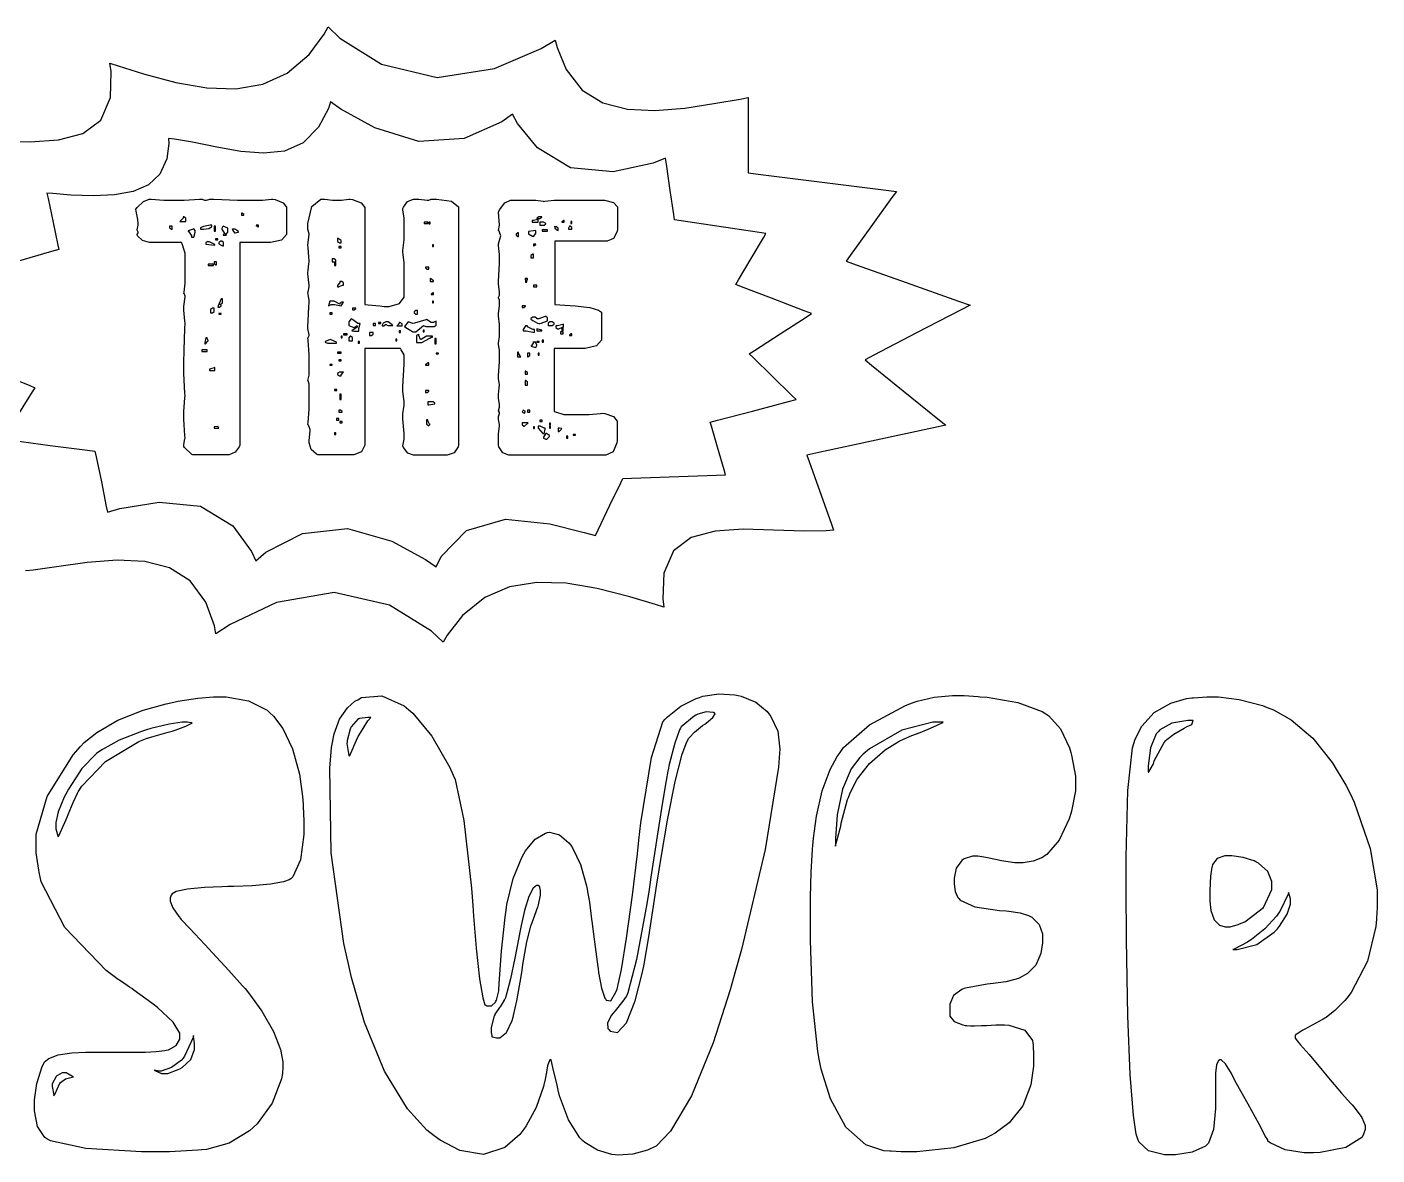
# Model space of a CAD drawing. Extents: x 85 to 270, y 27 to 328.
# Drawn here: x 157.3 to 237.6, y 261.2 to 328.3 of the extents above; entities that cross this region are included whole.
import ezdxf

# ---------------------------------------------------------------- set-up
doc = ezdxf.new("R2010")
doc.units = 0
doc.header["$MEASUREMENT"] = 0

msp = doc.modelspace()

# ---------------------------------------------------------------- linework, layer by layer
at = {"color": 32}
for points in [[(155.654, 321.495), (157.478, 321.472), (159.169, 321.579), (160.606, 321.961), (161.671, 322.756), (162.245, 324.104), (162.286, 325.644), (162.208, 326.143), (162.705, 325.979), (164.211, 325.509), (166.14, 325.002), (167.976, 324.685), (169.703, 324.627), (171.304, 324.893), (172.763, 325.549), (174.064, 326.661), (174.956, 327.861), (175.19, 328.296), (175.884, 327.635), (178.376, 326.077), (181.667, 325.301), (185.095, 325.83), (187.851, 327.01), (188.7, 327.518), (188.805, 327.068), (189.346, 325.764), (190.307, 324.548), (191.536, 323.792), (192.99, 323.415), (194.624, 323.336), (196.394, 323.476), (198.255, 323.758), (199.687, 324.011), (200.165, 324.097), (200.165, 323.528), (200.165, 321.817), (200.165, 320.168), (200.165, 319.617), (200.915, 319.52), (208.218, 318.62), (208.985, 318.522), (208.72, 318.153), (207.472, 316.403), (206.241, 314.705), (205.986, 314.361), (206.594, 314.15), (209.568, 313.095), (212.681, 311.988), (213.36, 311.749), (212.795, 311.459), (210.184, 310.101), (207.646, 308.778), (207.117, 308.504), (207.495, 308.195), (209.394, 306.658), (211.454, 304.994), (211.913, 304.624), (211.198, 304.465), (204.373, 302.984), (203.659, 302.824), (203.791, 302.463), (204.439, 300.669), (205.104, 298.786), (205.246, 298.38), (204.814, 298.339), (203.509, 298.323), (201.68, 298.383), (199.873, 298.427), (198.203, 298.323), (196.783, 297.94), (195.726, 297.145), (195.145, 295.807), (195.085, 294.287), (195.156, 293.794), (194.653, 293.956), (193.138, 294.414), (191.196, 294.907), (189.345, 295.213), (187.602, 295.267), (185.983, 295.006), (184.504, 294.37), (183.183, 293.292), (182.273, 292.133), (182.033, 291.711), (181.333, 292.365), (178.845, 293.908), (175.555, 294.671), (172.125, 294.079), (169.358, 292.769), (168.522, 292.206), (168.435, 292.687), (167.93, 294.083), (166.989, 295.36), (165.756, 296.138), (164.288, 296.511), (162.64, 296.58), (160.871, 296.444), (159.038, 296.198), (157.659, 296.003), (157.198, 295.945)], [(156.359, 303.734), (158.67, 303.403), (160.875, 303.126), (161.326, 303.072), (161.326, 303.072), (161.396, 302.737), (161.709, 301.256), (162.004, 299.774), (162.065, 299.438), (162.811, 299.665), (165.14, 300.048), (167.612, 299.791), (169.517, 298.635), (170.64, 297.111), (170.885, 296.546), (171.494, 297.06), (173.671, 298.183), (176.353, 298.472), (178.981, 297.711), (180.983, 296.619), (181.61, 296.193), (181.905, 296.806), (183.42, 298.345), (185.746, 299.019), (188.376, 298.748), (190.42, 298.242), (191.099, 298.061), (191.258, 298.398), (191.95, 299.861), (192.591, 301.184), (192.723, 301.449), (193.234, 301.467), (198.287, 301.643), (198.826, 301.661), (198.738, 301.961), (198.34, 303.31), (197.979, 304.553), (197.908, 304.8), (198.34, 304.916), (200.426, 305.457), (202.565, 306.018), (203.024, 306.141), (202.767, 306.389), (201.591, 307.54), (200.466, 308.636), (200.237, 308.857), (200.546, 309.061), (202.062, 310.043), (203.615, 311.045), (203.942, 311.256), (203.501, 311.424), (201.55, 312.174), (199.778, 312.852), (199.426, 312.984), (199.584, 313.259), (200.338, 314.529), (201.074, 315.764), (201.224, 316.019), (200.695, 316.098), (198.309, 316.451), (196.189, 316.768), (195.792, 316.83), (195.748, 317.139), (195.539, 318.572), (195.315, 320.129), (195.263, 320.499), (194.518, 320.202), (192.139, 319.687), (189.612, 319.925), (187.637, 321.104), (186.444, 322.564), (186.16, 323.108), (185.516, 322.647), (183.287, 321.673), (180.586, 321.483), (177.965, 322.291), (175.957, 323.416), (175.331, 323.85), (175.205, 323.457), (174.625, 322.343), (173.702, 321.4), (172.597, 320.916), (171.348, 320.785), (169.996, 320.901), (168.578, 321.157), (167.133, 321.447), (166.059, 321.627), (165.699, 321.663), (165.713, 321.361), (165.596, 320.446), (165.184, 319.545), (164.502, 318.917), (163.591, 318.52), (162.491, 318.313), (161.244, 318.255), (159.889, 318.305), (158.822, 318.386), (158.467, 318.418), (158.538, 318.101), (158.846, 316.664), (159.119, 315.331), (159.173, 315.067), (158.749, 314.944), (156.65, 314.339)], [(155.636, 307.692), (157.409, 306.988), (157.762, 306.846), (157.602, 306.591), (156.024, 304.076)]]:
    msp.add_lwpolyline(points, dxfattribs=at)
at = {"color": 7}
for points in [[(164.677, 318.065), (165.417, 317.993), (166.299, 317.993), (166.642, 317.993), (167.543, 318.057), (167.676, 318.065), (167.702, 318.057), (167.84, 317.993), (167.886, 317.993), (167.957, 317.993), (168.151, 318.057), (168.169, 318.065), (168.389, 318.057), (169.811, 317.993), (170.285, 317.993), (171.097, 317.993), (171.3, 317.993), (171.821, 318.057), (171.909, 318.065), (172.041, 318.039), (172.513, 317.849), (172.721, 317.588), (172.721, 317.5), (172.721, 316.053), (172.721, 315.947), (172.428, 315.627), (171.774, 315.49), (171.556, 315.49), (169.933, 315.49), (169.933, 303.425), (169.905, 303.337), (169.668, 303.01), (169.311, 302.86), (169.193, 302.86), (167.146, 302.86), (167.092, 302.878), (166.652, 303.293), (166.617, 303.353), (166.617, 303.477), (166.678, 303.804), (166.688, 303.848), (166.678, 304.008), (166.638, 304.637), (166.617, 304.972), (166.617, 305.083), (166.617, 305.401), (166.678, 306.255), (166.688, 306.352), (166.678, 306.52), (166.617, 307.691), (166.617, 308.081), (166.617, 308.332), (166.638, 309.083), (166.678, 310.374), (166.688, 310.691), (166.678, 310.807), (166.617, 311.462), (166.617, 311.679), (166.688, 312.244), (166.688, 312.298), (166.625, 312.438), (166.617, 312.455), (166.625, 312.535), (166.688, 313.057), (166.688, 313.231), (166.688, 314.784), (166.688, 314.843), (166.634, 315.018), (166.51, 315.393), (166.475, 315.49), (164.711, 315.49), (164.571, 315.49), (164.152, 315.6), (163.864, 315.87), (163.829, 315.948), (163.901, 316.053), (163.901, 316.097), (163.838, 316.213), (163.829, 316.229), (163.901, 316.512), (163.901, 316.599), (163.87, 316.857), (163.785, 317.342), (163.759, 317.464), (163.838, 317.562), (164.218, 317.911), (164.561, 318.065), (164.677, 318.065)], [(174.942, 318.065), (175.004, 318.057), (175.46, 317.993), (175.613, 317.993), (175.824, 317.993), (175.991, 317.993), (176.423, 318.057), (176.495, 318.065), (176.644, 318.039), (177.161, 317.831), (177.377, 317.556), (177.377, 317.464), (177.377, 311.785), (177.57, 311.769), (178.271, 311.707), (178.526, 311.679), (178.612, 311.679), (178.817, 311.679), (179.434, 311.843), (179.704, 312.224), (179.704, 312.349), (179.704, 314.078), (179.704, 314.299), (179.643, 314.908), (179.634, 314.96), (179.643, 315.014), (179.704, 315.636), (179.704, 315.842), (179.704, 316.724), (179.704, 316.919), (179.643, 317.421), (179.634, 317.5), (179.669, 317.588), (179.911, 317.915), (180.259, 318.065), (180.376, 318.065), (180.578, 318.065), (181.081, 318.003), (181.187, 317.993), (181.328, 318.065), (181.629, 318.065), (182.536, 317.929), (182.951, 317.608), (182.951, 317.5), (182.951, 303.425), (182.933, 303.319), (182.689, 302.966), (182.276, 302.824), (182.14, 302.824), (180.376, 302.824), (180.262, 302.824), (179.925, 302.962), (179.669, 303.293), (179.634, 303.389), (179.704, 303.778), (179.704, 304.112), (179.643, 304.985), (179.634, 305.117), (179.634, 305.285), (179.695, 305.691), (179.704, 305.788), (179.704, 306.027), (179.643, 306.618), (179.634, 306.74), (179.643, 306.926), (179.704, 308.242), (179.704, 308.681), (179.704, 308.805), (179.528, 309.104), (179.494, 309.174), (177.377, 309.174), (177.377, 303.565), (177.377, 303.432), (177.169, 303.028), (176.716, 302.86), (176.565, 302.86), (174.589, 302.86), (174.501, 302.896), (174.192, 303.178), (174.06, 303.575), (174.06, 303.706), (174.132, 304.271), (174.132, 304.369), (174.016, 304.615), (173.99, 304.66), (173.998, 304.783), (174.06, 305.563), (174.06, 305.822), (174.06, 306.987), (174.06, 307.058), (173.998, 307.253), (173.99, 307.269), (174.06, 307.586), (174.06, 308.468), (174.06, 308.805), (173.998, 309.677), (173.99, 309.809), (173.998, 309.827), (174.06, 309.947), (174.06, 309.985), (173.99, 310.374), (173.99, 310.489), (174.012, 310.829), (174.05, 311.663), (174.06, 311.892), (174.06, 312.041), (173.998, 312.412), (173.99, 312.491), (173.998, 312.545), (174.06, 312.849), (174.06, 312.95), (173.99, 313.619), (173.99, 313.672), (174.012, 313.828), (174.05, 314.22), (174.06, 314.325), (174.06, 314.399), (174.038, 314.621), (173.998, 315.164), (173.99, 315.313), (174.06, 315.983), (173.99, 316.265), (173.99, 316.603), (174.228, 317.616), (174.763, 318.065), (174.942, 318.065)], [(186.16, 317.993), (187.395, 317.993), (187.544, 317.993), (187.977, 317.933), (187.995, 317.923), (188.083, 317.933), (188.625, 317.993), (188.806, 317.993), (191.452, 317.993), (191.63, 317.993), (192.166, 317.867), (192.404, 317.592), (192.404, 317.5), (192.404, 316.265), (192.387, 316.143), (192.166, 315.728), (191.79, 315.56), (191.665, 315.56), (188.666, 315.56), (188.666, 311.785), (188.972, 311.774), (189.89, 311.714), (190.759, 311.605), (191.279, 311.463), (191.452, 311.335), (191.452, 311.29), (191.452, 309.775), (191.452, 309.664), (191.156, 309.33), (190.478, 309.174), (190.253, 309.174), (188.63, 309.174), (188.63, 305.435), (188.709, 305.409), (189.205, 305.259), (189.371, 305.259), (190.464, 305.259), (190.719, 305.259), (191.382, 305.321), (191.488, 305.329), (191.637, 305.313), (192.154, 305.14), (192.37, 304.859), (192.37, 304.764), (192.37, 303.706), (192.36, 303.557), (192.136, 303.04), (191.702, 302.824), (191.558, 302.824), (186.054, 302.824), (185.935, 302.824), (185.579, 302.98), (185.341, 303.328), (185.315, 303.425), (185.315, 303.918), (185.315, 304.094), (185.375, 304.563), (185.385, 304.624), (185.375, 304.66), (185.315, 304.95), (185.315, 305.047), (185.315, 305.127), (185.375, 305.321), (185.385, 305.365), (185.315, 305.47), (185.385, 305.682), (185.385, 305.842), (185.323, 306.229), (185.315, 306.317), (185.323, 306.433), (185.361, 306.842), (185.385, 307.023), (185.385, 307.023), (185.385, 307.023), (185.323, 307.402), (185.315, 307.446), (185.323, 307.552), (185.385, 308.399), (185.385, 308.681), (185.385, 308.963), (185.385, 309.087), (185.323, 309.422), (185.315, 309.456), (185.323, 309.5), (185.385, 309.892), (185.385, 310.021), (185.385, 310.408), (185.385, 310.603), (185.323, 311.124), (185.315, 311.186), (185.323, 311.23), (185.385, 311.726), (185.385, 311.892), (185.385, 311.996), (185.385, 312.05), (185.323, 312.192), (185.315, 312.208), (185.323, 312.226), (185.385, 312.346), (185.385, 312.385), (185.385, 312.553), (185.323, 313.002), (185.315, 313.054), (185.323, 313.187), (185.385, 314.226), (185.385, 314.572), (185.385, 314.775), (185.323, 315.295), (185.315, 315.383), (185.323, 315.401), (185.445, 315.816), (185.455, 315.877), (185.445, 315.931), (185.346, 316.195), (185.315, 316.195), (185.385, 316.512), (185.315, 317.288), (185.375, 317.42), (185.698, 317.839), (186.045, 317.993), (186.16, 317.993)], [(170.039, 317.217), (170.039, 317.111), (170.179, 317.111), (170.179, 317.139), (170.073, 317.217), (170.039, 317.217)], [(165.77, 316.406), (165.77, 316.371), (165.77, 316.345), (165.876, 316.265), (165.912, 316.265), (165.912, 316.442), (165.77, 316.442), (165.77, 316.406)], [(166.581, 317.007), (166.581, 316.936), (166.405, 316.76), (166.371, 316.724), (166.723, 316.724), (166.723, 316.901), (166.723, 316.928), (166.616, 317.007), (166.581, 317.007)], [(166.864, 316.125), (166.916, 316.125), (167.076, 315.886), (167.076, 315.806), (167.217, 315.806), (167.287, 316.089), (167.287, 316.195), (167.217, 316.301), (167.163, 316.283), (166.864, 316.165), (166.864, 316.125)], [(167.605, 316.335), (167.605, 316.265), (167.676, 316.265), (167.779, 316.265), (168.093, 316.315), (168.265, 316.416), (168.275, 316.442), (168.275, 316.512), (168.169, 316.504), (167.78, 316.437), (167.605, 316.362), (167.605, 316.335)], [(168.415, 316.159), (168.487, 316.159), (168.487, 316.442), (168.415, 316.442), (168.415, 316.159)], [(168.945, 316.442), (168.935, 316.425), (168.874, 316.305), (168.874, 316.265), (168.9, 316.239), (169.017, 316.048), (169.017, 315.983), (168.999, 315.983), (168.945, 315.931), (168.945, 315.913), (169.157, 315.913), (169.087, 316.019), (169.121, 316.019), (169.227, 316.098), (169.227, 316.125), (169.227, 316.335), (168.945, 316.442)], [(169.51, 316.301), (169.51, 316.229), (169.518, 316.203), (169.617, 316.053), (169.65, 316.053), (169.677, 316.063), (169.816, 316.089), (169.863, 316.089), (169.863, 316.133), (169.685, 316.249), (169.65, 316.265), (169.51, 316.265), (169.51, 316.301)], [(170.921, 316.512), (170.921, 316.486), (171.026, 316.406), (171.061, 316.406), (171.061, 316.512), (170.921, 316.512)], [(180.905, 316.618), (181.115, 316.618), (181.115, 316.688), (180.905, 316.688), (180.905, 316.618)], [(181.187, 316.582), (181.258, 316.582), (181.258, 316.688), (181.187, 316.688), (181.187, 316.582)], [(187.325, 316.794), (187.325, 316.688), (187.678, 316.688), (187.678, 316.865), (187.66, 316.848), (187.408, 316.794), (187.325, 316.794)], [(187.608, 316.901), (187.748, 316.901), (187.783, 316.901), (187.89, 316.98), (187.89, 317.007), (187.748, 317.007), (187.712, 317.007), (187.608, 316.928), (187.608, 316.901)], [(187.784, 316.688), (187.784, 316.512), (187.995, 316.512), (188.029, 316.512), (188.137, 316.592), (188.137, 316.618), (187.995, 316.688), (187.784, 316.688)], [(188.666, 316.442), (188.666, 316.371), (188.666, 316.327), (188.841, 316.213), (188.877, 316.195), (188.877, 316.301), (188.877, 316.327), (188.771, 316.406), (188.736, 316.406), (188.666, 316.406), (188.666, 316.442)], [(189.089, 316.688), (189.229, 316.688), (189.229, 316.794), (189.203, 316.786), (189.089, 316.713), (189.089, 316.688)], [(189.548, 316.442), (189.478, 316.335), (189.478, 316.265), (189.688, 316.265), (189.688, 316.335), (189.688, 316.363), (189.582, 316.442), (189.548, 316.442)], [(189.618, 316.618), (189.688, 316.618), (189.688, 316.724), (189.618, 316.724), (189.618, 316.618)], [(167.922, 315.454), (167.922, 315.383), (168.451, 315.313), (168.451, 315.367), (168.187, 315.508), (168.135, 315.524), (168.063, 315.524), (168.037, 315.534), (167.922, 315.474), (167.922, 315.454)], [(168.487, 315.63), (168.628, 315.63), (168.628, 315.7), (168.487, 315.7), (168.487, 315.63)], [(168.698, 315.454), (168.698, 315.409), (168.874, 315.295), (168.91, 315.277), (168.981, 315.277), (168.981, 315.454), (168.981, 315.481), (168.874, 315.56), (168.84, 315.56), (168.804, 315.56), (168.698, 315.481), (168.698, 315.454)], [(175.754, 315.736), (175.754, 315.56), (175.754, 315.534), (175.86, 315.454), (175.896, 315.454), (175.966, 315.454), (175.966, 315.56), (175.966, 315.604), (175.788, 315.72), (175.754, 315.736)], [(186.373, 315.948), (186.373, 315.922), (186.478, 315.842), (186.513, 315.842), (186.513, 316.053), (186.478, 316.053), (186.373, 315.975), (186.373, 315.948)], [(187.113, 316.125), (187.113, 316.053), (187.113, 316.001), (187.351, 315.86), (187.395, 315.842), (187.537, 316.019), (187.537, 316.195), (187.113, 316.125)], [(187.924, 316.159), (188.243, 316.159), (188.243, 316.229), (187.924, 316.229), (187.924, 316.159)], [(175.824, 315.171), (175.966, 315.171), (175.966, 315.243), (175.824, 315.243), (175.824, 315.171)], [(181.398, 315.243), (181.468, 315.243), (181.468, 315.347), (181.398, 315.347), (181.398, 315.243)], [(187.255, 314.678), (187.255, 314.572), (187.395, 314.572), (187.395, 314.784), (187.36, 314.784), (187.255, 314.705), (187.255, 314.678)], [(187.395, 315.383), (187.395, 315.277), (187.43, 315.277), (187.537, 315.357), (187.537, 315.383), (187.395, 315.383)], [(168.063, 314.113), (168.381, 314.113), (168.381, 314.185), (168.063, 314.185), (168.063, 314.113)], [(168.415, 314.289), (168.415, 314.255), (168.415, 314.229), (168.522, 314.149), (168.558, 314.149), (168.558, 314.325), (168.415, 314.325), (168.415, 314.289)], [(175.437, 314.501), (175.437, 314.325), (175.647, 314.325), (175.647, 314.395), (175.647, 314.423), (175.542, 314.501), (175.507, 314.501), (175.437, 314.501)], [(175.577, 314.113), (175.647, 314.113), (175.647, 314.289), (175.577, 314.289), (175.577, 314.113)], [(180.975, 314.008), (180.975, 313.982), (181.08, 313.902), (181.115, 313.902), (181.187, 313.902), (181.187, 314.008), (180.975, 314.008)], [(175.896, 313.16), (175.896, 313.108), (175.78, 312.968), (175.754, 312.95), (175.754, 312.844), (175.824, 312.844), (175.85, 312.862), (176.042, 312.95), (176.106, 312.95), (176.106, 313.054), (176.106, 313.082), (176, 313.16), (175.966, 313.16), (175.896, 313.16)], [(181.258, 313.337), (181.258, 313.16), (181.468, 313.16), (181.468, 313.205), (181.292, 313.329), (181.258, 313.337)], [(186.902, 313.267), (187.042, 313.267), (187.042, 313.337), (186.902, 313.337), (186.902, 313.267)], [(186.936, 313.126), (187.008, 313.126), (187.008, 313.231), (186.936, 313.231), (186.936, 313.126)], [(181.328, 312.385), (181.468, 312.385), (181.468, 312.491), (181.433, 312.491), (181.328, 312.412), (181.328, 312.385)], [(187.395, 312.844), (187.608, 312.844), (187.608, 312.95), (187.395, 312.95), (187.395, 312.844)], [(168.205, 311.467), (168.205, 311.29), (168.275, 311.29), (168.31, 311.29), (168.415, 311.37), (168.415, 311.397), (168.415, 311.573), (168.345, 311.573), (168.31, 311.573), (168.205, 311.495), (168.205, 311.467)], [(168.628, 311.643), (168.698, 311.643), (168.733, 311.643), (168.84, 311.723), (168.84, 311.749), (168.822, 311.749), (168.768, 311.803), (168.768, 311.82), (168.803, 311.82), (168.91, 311.9), (168.91, 311.926), (168.91, 312.138), (168.839, 312.138), (168.654, 311.723), (168.628, 311.643)], [(175.295, 311.996), (175.224, 311.715), (175.367, 311.785), (175.577, 311.785), (175.966, 311.715), (176.106, 311.926), (176.036, 311.926), (176, 311.926), (175.896, 311.847), (175.896, 311.82), (175.543, 311.996), (175.295, 311.996)], [(176.635, 311.573), (176.635, 311.467), (176.706, 311.467), (176.74, 311.467), (176.848, 311.547), (176.848, 311.573), (176.635, 311.573)], [(181.398, 311.892), (181.468, 311.892), (181.468, 311.996), (181.398, 311.996), (181.398, 311.892)], [(186.726, 311.715), (186.726, 311.609), (186.796, 311.609), (186.83, 311.609), (186.936, 311.689), (186.936, 311.715), (186.726, 311.715)], [(168.698, 311.22), (168.84, 311.22), (168.84, 311.256), (168.698, 311.256), (168.698, 311.22)], [(175.295, 311.22), (175.437, 311.22), (175.437, 311.29), (175.295, 311.29), (175.295, 311.22)], [(176.565, 310.938), (176.425, 310.761), (176.425, 310.585), (176.425, 310.541), (176.716, 310.418), (176.778, 310.408), (176.778, 310.436), (176.882, 310.515), (176.918, 310.515), (176.918, 310.444), (176.601, 310.232), (176.742, 310.198), (177.024, 310.198), (177.024, 310.374), (177.094, 310.657), (176.962, 310.657), (176.635, 310.894), (176.565, 310.938)], [(177.87, 310.551), (178.012, 310.551), (178.012, 310.657), (177.87, 310.657), (177.87, 310.551)], [(178.189, 310.657), (178.329, 310.657), (178.329, 310.727), (178.189, 310.727), (178.189, 310.657)], [(178.399, 310.515), (178.47, 310.515), (178.504, 310.515), (178.612, 310.595), (178.612, 310.621), (178.752, 310.551), (179.035, 310.551), (179.007, 310.586), (178.763, 310.761), (178.682, 310.761), (178.625, 310.761), (178.46, 310.692), (178.399, 310.56), (178.399, 310.515)], [(179.423, 310.727), (179.423, 310.674), (179.307, 310.533), (179.281, 310.515), (179.6, 310.515), (179.6, 310.621), (179.59, 310.639), (179.465, 310.727), (179.423, 310.727)], [(180.233, 310.657), (179.953, 310.761), (179.74, 310.48), (179.819, 310.428), (180.11, 310.242), (180.23, 310.162), (180.269, 310.162), (180.41, 310.162), (180.869, 310.551), (181.011, 310.48), (181.468, 310.48), (181.503, 310.48), (181.61, 310.559), (181.61, 310.585), (181.61, 310.797), (181.468, 310.727), (181.328, 310.727), (181.045, 310.903), (181.001, 310.877), (180.33, 310.674), (180.233, 310.657)], [(180.305, 311.326), (180.305, 311.3), (180.41, 311.22), (180.446, 311.22), (180.516, 311.22), (180.516, 311.433), (180.446, 311.433), (180.41, 311.433), (180.305, 311.354), (180.305, 311.326)], [(187.608, 310.938), (187.608, 310.965), (187.5, 311.044), (187.465, 311.044), (187.395, 311.044), (187.36, 311.044), (187.255, 310.965), (187.255, 310.938), (187.255, 310.913), (187.363, 310.837), (187.634, 310.692), (187.714, 310.657), (187.784, 310.657), (187.854, 310.683), (188.243, 310.822), (188.243, 310.867), (188.243, 310.974), (188.243, 311.001), (188.135, 311.08), (188.101, 311.08), (188.039, 311.063), (187.715, 310.938), (187.608, 310.938)], [(188.277, 310.657), (188.277, 310.551), (188.49, 310.551), (188.524, 310.551), (188.63, 310.63), (188.63, 310.657), (188.63, 310.683), (188.524, 310.761), (188.49, 310.761), (188.419, 310.761), (188.383, 310.761), (188.277, 310.683), (188.277, 310.657)], [(175.966, 309.809), (176.036, 309.809), (176.036, 309.915), (175.966, 309.915), (175.966, 309.809)], [(176.106, 309.985), (176.319, 309.985), (176.319, 310.056), (176.106, 310.056), (176.106, 309.985)], [(176.495, 309.915), (176.425, 309.809), (176.425, 309.633), (176.635, 309.633), (176.635, 309.809), (176.635, 309.837), (176.529, 309.915), (176.495, 309.915)], [(177.66, 310.128), (177.66, 309.951), (177.73, 309.951), (177.764, 309.951), (177.87, 310.03), (177.87, 310.056), (177.87, 310.128), (177.66, 310.128)], [(179.423, 310.128), (179.494, 310.128), (179.494, 310.232), (179.423, 310.232), (179.423, 310.128)], [(180.446, 309.915), (180.446, 309.527), (180.586, 309.527), (180.771, 309.527), (181.24, 309.793), (181.328, 309.845), (181.398, 309.845), (181.398, 309.915), (181.045, 309.915), (180.728, 309.703), (180.692, 309.703), (180.586, 309.943), (180.586, 310.021), (180.569, 310.013), (180.446, 309.94), (180.446, 309.915)], [(180.835, 310.162), (180.905, 310.162), (180.905, 310.268), (180.835, 310.268), (180.835, 310.162)], [(186.796, 310.232), (186.963, 310.232), (187.368, 310.145), (187.465, 310.128), (187.465, 310.304), (187.36, 310.304), (187.042, 310.462), (187.042, 310.515), (186.972, 310.515), (186.928, 310.515), (186.796, 310.304), (186.796, 310.232)], [(187.608, 310.338), (187.608, 310.232), (187.89, 310.232), (187.89, 310.268), (187.608, 310.338)], [(188.736, 310.515), (188.736, 310.444), (188.736, 310.418), (188.841, 310.338), (188.877, 310.338), (188.911, 310.356), (189.123, 310.444), (189.195, 310.444), (189.195, 310.621), (189.141, 310.604), (188.837, 310.515), (188.736, 310.515)], [(189.019, 310.056), (189.159, 310.056), (189.159, 310.162), (189.019, 310.162), (189.019, 310.056)], [(189.089, 310.232), (189.159, 310.232), (189.159, 310.408), (189.089, 310.408), (189.089, 310.232)], [(189.548, 309.951), (189.688, 309.951), (189.688, 310.056), (189.653, 310.056), (189.548, 309.977), (189.548, 309.951)], [(167.676, 308.997), (167.992, 308.997), (167.992, 309.104), (167.676, 309.104), (167.676, 308.997)], [(167.922, 309.809), (167.852, 309.527), (167.852, 309.456), (167.904, 309.456), (168.045, 309.607), (168.063, 309.633), (168.053, 309.651), (167.992, 309.771), (167.992, 309.809), (167.922, 309.809)], [(175.014, 309.563), (175.154, 309.492), (175.683, 309.492), (175.683, 309.546), (175.383, 309.687), (175.331, 309.703), (175.277, 309.695), (175.014, 309.596), (175.014, 309.563)], [(176.988, 309.492), (177.058, 309.492), (177.058, 309.598), (176.988, 309.598), (176.988, 309.492)], [(179.211, 309.633), (179.281, 309.633), (179.281, 309.739), (179.211, 309.739), (179.211, 309.633)], [(181.54, 309.456), (181.61, 309.456), (181.61, 309.775), (181.54, 309.775), (181.54, 309.456)], [(187.395, 309.598), (187.395, 309.528), (187.281, 309.343), (187.255, 309.316), (187.537, 309.246), (187.608, 309.35), (187.598, 309.368), (187.537, 309.514), (187.537, 309.563), (187.395, 309.563), (187.395, 309.598)], [(187.608, 309.598), (187.608, 309.563), (187.748, 309.563), (187.748, 309.598), (187.608, 309.598)], [(187.924, 309.563), (187.995, 309.563), (187.995, 309.669), (187.924, 309.669), (187.924, 309.563)], [(175.754, 308.893), (175.966, 308.893), (175.966, 308.963), (175.754, 308.963), (175.754, 308.893)], [(175.824, 308.434), (175.966, 308.434), (175.966, 308.504), (175.824, 308.504), (175.824, 308.434)], [(180.975, 308.187), (181.187, 308.187), (181.187, 308.328), (181.133, 308.328), (180.992, 308.213), (180.975, 308.187)], [(181.61, 308.857), (181.751, 308.857), (181.751, 308.893), (181.61, 308.893), (181.61, 308.857)], [(186.443, 308.963), (186.443, 308.681), (186.655, 308.681), (186.628, 308.708), (186.513, 308.9), (186.513, 308.963), (186.443, 308.963)], [(187.042, 308.893), (187.042, 308.681), (187.077, 308.681), (187.185, 308.761), (187.185, 308.787), (187.185, 308.893), (187.042, 308.893)], [(187.678, 308.787), (187.748, 308.787), (187.748, 308.893), (187.678, 308.893), (187.678, 308.787)], [(168.135, 307.939), (168.135, 307.869), (168.451, 307.869), (168.451, 308.045), (168.415, 308.029), (168.135, 307.939), (168.135, 307.939)], [(175.295, 308.187), (175.437, 308.187), (175.437, 308.222), (175.295, 308.222), (175.295, 308.187)], [(175.754, 307.658), (175.754, 307.632), (175.86, 307.552), (175.896, 307.552), (175.966, 307.552), (175.966, 307.606), (176.079, 307.746), (176.106, 307.763), (175.896, 307.763), (175.86, 307.763), (175.754, 307.684), (175.754, 307.658)], [(186.902, 307.835), (186.902, 307.658), (187.042, 307.658), (187.042, 307.728), (187.042, 307.756), (186.936, 307.835), (186.902, 307.835)], [(175.577, 306.67), (175.719, 306.67), (175.719, 306.74), (175.577, 306.74), (175.577, 306.67)], [(180.975, 306.67), (180.975, 306.564), (181.045, 306.564), (181.08, 306.564), (181.187, 306.644), (181.187, 306.67), (180.975, 306.67)], [(186.902, 307.269), (186.902, 306.987), (187.042, 306.987), (187.042, 307.163), (187.042, 307.191), (186.936, 307.269), (186.902, 307.269)], [(175.896, 306.141), (175.966, 306.141), (175.966, 306.458), (175.896, 306.458), (175.896, 306.141)], [(181.115, 305.999), (181.115, 305.822), (181.187, 305.822), (181.54, 305.894), (181.54, 305.92), (181.433, 305.999), (181.398, 305.999), (181.115, 305.999)], [(175.824, 305.506), (175.824, 305.399), (176.036, 305.399), (176.036, 305.427), (175.93, 305.506), (175.896, 305.506), (175.824, 305.506)], [(186.796, 305.506), (186.726, 305.399), (186.866, 305.329), (186.936, 305.435), (186.796, 305.506)], [(187.042, 305.399), (187.185, 305.399), (187.185, 305.506), (187.042, 305.506), (187.042, 305.399)], [(168.415, 304.517), (168.415, 304.447), (168.698, 304.447), (168.628, 304.553), (168.61, 304.545), (168.464, 304.517), (168.415, 304.517)], [(175.683, 304.906), (175.824, 304.906), (175.824, 305.012), (175.683, 305.012), (175.683, 304.906)], [(175.896, 304.764), (176.036, 304.764), (176.036, 304.836), (175.896, 304.836), (175.896, 304.764)], [(181.045, 304.906), (181.045, 304.694), (181.045, 304.668), (181.151, 304.588), (181.187, 304.588), (181.187, 304.606), (181.24, 304.66), (181.258, 304.66), (181.23, 304.686), (181.115, 304.877), (181.115, 304.94), (181.045, 304.94), (181.045, 304.906)], [(186.726, 304.764), (186.726, 304.66), (186.726, 304.633), (186.83, 304.553), (186.866, 304.553), (187.078, 304.764), (186.726, 304.764)], [(187.395, 304.411), (187.465, 304.411), (187.465, 304.517), (187.395, 304.517), (187.395, 304.411)], [(187.678, 304.553), (187.678, 304.439), (187.968, 304.13), (188.031, 304.094), (188.101, 304.377), (188.101, 304.447), (188.029, 304.447), (187.845, 304.537), (187.818, 304.553), (187.678, 304.553)], [(187.784, 304.836), (187.924, 304.836), (187.924, 304.906), (187.784, 304.906), (187.784, 304.836)], [(188.347, 304.624), (188.419, 304.624), (188.419, 304.73), (188.347, 304.73), (188.347, 304.624)], [(188.347, 304.447), (188.419, 304.447), (188.419, 304.553), (188.347, 304.553), (188.347, 304.447)], [(188.877, 304.447), (188.877, 304.235), (188.929, 304.235), (189.071, 304.385), (189.089, 304.411), (188.948, 304.447), (188.877, 304.447)], [(175.577, 304.058), (175.647, 304.058), (175.647, 304.165), (175.577, 304.165), (175.577, 304.058)], [(188.137, 304.13), (188.109, 304.104), (187.995, 303.912), (187.995, 303.848), (188.137, 303.778), (188.189, 303.778), (188.33, 303.928), (188.347, 303.954), (188.347, 303.998), (188.171, 304.112), (188.137, 304.13)], [(189.371, 303.848), (189.442, 303.848), (189.442, 303.954), (189.371, 303.954), (189.371, 303.848)], [(189.758, 304.024), (189.901, 304.024), (189.901, 304.058), (189.758, 304.058), (189.758, 304.024)], [(169.227, 277.177), (168.881, 277.172), (167.845, 277.126), (166.824, 277.024), (166.166, 276.876), (165.909, 276.751), (165.876, 276.684), (165.866, 276.667), (165.806, 276.495), (165.806, 276.437), (165.806, 276.305), (165.96, 275.908), (166.307, 275.389), (166.405, 275.273), (166.449, 275.229), (166.96, 274.691), (167.86, 273.729), (168.099, 273.473), (168.319, 273.244), (169.293, 272.186), (170.109, 271.27), (170.251, 271.11), (170.513, 270.787), (171.243, 269.773), (171.947, 268.566), (172.368, 267.484), (172.508, 266.765), (172.508, 266.524), (172.508, 266.409), (172.481, 266.101), (172.472, 266.065), (172.411, 265.739), (171.859, 264.288), (170.973, 263.067), (170.744, 262.855), (170.524, 262.653), (169.315, 261.921), (167.966, 261.542), (167.676, 261.515), (167.445, 261.498), (165.766, 261.408), (165.206, 261.408), (164.102, 261.408), (160.791, 261.598), (158.678, 262.052), (158.467, 262.184), (158.344, 262.264), (157.912, 262.908), (157.728, 263.847), (157.728, 264.16), (157.728, 264.487), (157.864, 265.465), (158.193, 266.471), (158.291, 266.664), (158.331, 266.754), (158.582, 266.963), (159.137, 267.173), (159.957, 267.295), (160.771, 267.335), (161.043, 267.335), (164.112, 267.335), (164.326, 267.335), (164.968, 267.361), (165.479, 267.424), (165.559, 267.442), (165.691, 267.468), (166.163, 267.724), (166.371, 268.095), (166.371, 268.217), (166.371, 268.252), (166.371, 268.465), (165.974, 269.105), (165.048, 269.989), (164.783, 270.192), (164.703, 270.254), (163.645, 271.022), (163.513, 271.11), (163.38, 271.198), (162.899, 271.53), (162.647, 271.701), (162.631, 271.709), (161.986, 272.194), (159.538, 274.748), (158.131, 277.461), (158.008, 278.025), (157.982, 278.149), (157.832, 279.193), (157.832, 279.54), (157.832, 280.29), (158.494, 282.537), (160.037, 285.01), (160.478, 285.503), (160.692, 285.738), (161.437, 286.344), (162.679, 287.065), (164.204, 287.667), (165.559, 288.051), (166.018, 288.149), (166.265, 288.203), (167.436, 288.388), (168.383, 288.466), (168.698, 288.466), (169.139, 288.466), (170.466, 288.229), (171.564, 287.674), (171.733, 287.514), (171.949, 287.311), (172.492, 286.581), (173.076, 285.367), (173.483, 283.868), (173.676, 282.531), (173.707, 282.082), (173.716, 281.967), (173.743, 281.074), (173.743, 280.775), (173.743, 280.275), (173.553, 278.77), (173.1, 277.752), (172.967, 277.636), (172.879, 277.575), (172.536, 277.467), (171.771, 277.329), (170.67, 277.23), (169.587, 277.184), (169.227, 277.177)], [(185.773, 275.766), (185.826, 276.119), (186.195, 277.654), (186.708, 278.907), (186.832, 279.117), (186.936, 279.304), (187.497, 279.991), (188.111, 280.362), (188.243, 280.388), (188.365, 280.406), (188.957, 280.256), (189.512, 279.789), (189.618, 279.647), (189.732, 279.488), (190.204, 278.5), (190.552, 277.231), (190.606, 276.931), (190.623, 276.87), (190.733, 276.253), (190.861, 275.247), (190.889, 274.99), (190.933, 274.647), (191.104, 273.294), (191.224, 272.415), (191.242, 272.308), (191.276, 272.072), (191.456, 271.128), (191.655, 270.536), (191.699, 270.474), (191.727, 270.424), (192.007, 270.378), (192.308, 270.891), (192.37, 271.074), (192.448, 271.348), (192.633, 272.245), (192.942, 274.113), (193.292, 276.675), (193.585, 279.116), (193.675, 279.929), (193.789, 280.971), (194.411, 284.851), (195.085, 286.967), (195.227, 287.125), (195.367, 287.275), (196.157, 287.911), (197.069, 288.37), (197.273, 288.432), (197.466, 288.494), (198.432, 288.644), (199.38, 288.58), (199.566, 288.536), (199.759, 288.492), (200.615, 288.135), (201.294, 287.586), (201.4, 287.444), (201.523, 287.295), (201.929, 286.411), (202.052, 285.353), (202.035, 285.115), (201.973, 284.287), (201.188, 279.374), (199.769, 273.439), (199.39, 272.098), (199.093, 271.038), (198.079, 267.891), (196.8, 264.738), (195.555, 262.637), (194.695, 261.74), (194.345, 261.585), (194.177, 261.506), (193.317, 261.264), (192.44, 261.215), (192.264, 261.232), (192.07, 261.25), (191.2, 261.497), (190.456, 261.956), (190.324, 262.078), (190.164, 262.238), (189.48, 263.3), (188.955, 264.734), (188.877, 265.077), (188.806, 265.377), (188.554, 266.427), (188.452, 266.876), (188.419, 266.876), (188.375, 266.876), (188.251, 266.586), (188.243, 266.524), (188.233, 266.507), (188.179, 266.154), (188.171, 266.101), (188.161, 266.048), (188.075, 265.607), (188.067, 265.571), (188.004, 265.298), (187.566, 264.042), (186.972, 262.944), (186.832, 262.749), (186.599, 262.442), (185.7, 261.671), (184.433, 261.246), (183.031, 261.475), (181.851, 262.094), (181.504, 262.36), (181.058, 262.695), (179.915, 263.956), (178.536, 266.203), (177.362, 269.103), (176.59, 271.763), (176.389, 272.661), (176.132, 273.792), (175.375, 279.175), (175.286, 284.225), (175.367, 285.185), (175.39, 285.455), (175.544, 286.257), (175.868, 287.135), (176.338, 287.816), (176.784, 288.2), (176.954, 288.29), (177.183, 288.414), (178.39, 288.52), (179.704, 287.92), (179.987, 287.69), (180.224, 287.488), (181.362, 286.121), (182.429, 284.26), (182.633, 283.81), (182.747, 283.555), (183.268, 281.107), (183.717, 277.09), (183.797, 276.049), (183.843, 275.416), (184.003, 273.516), (184.198, 271.684), (184.387, 270.553), (184.511, 270.149), (184.573, 270.122), (184.634, 270.087), (184.912, 270.087), (185.137, 270.298), (185.172, 270.368), (185.199, 270.422), (185.339, 270.979), (185.349, 271.04), (185.357, 271.41), (185.495, 273.337), (185.72, 275.353), (185.773, 275.766)], [(215.511, 275.732), (215.67, 275.723), (216.335, 275.626), (216.843, 275.457), (216.922, 275.413), (217.045, 275.353), (217.478, 274.928), (217.664, 274.366), (217.664, 274.179), (217.664, 274.038), (217.664, 273.827), (217.565, 273.193), (217.271, 272.513), (216.785, 272.004), (216.289, 271.73), (216.112, 271.675), (216.032, 271.648), (215.48, 271.52), (214.735, 271.41), (214.559, 271.392), (214.373, 271.366), (213.624, 271.238), (213.086, 271.128), (213.008, 271.11), (212.865, 271.066), (212.371, 270.709), (212.16, 270.189), (212.16, 270.015), (212.16, 269.558), (212.168, 269.48), (212.421, 269.161), (212.936, 268.95), (213.078, 268.923), (213.174, 268.923), (213.394, 268.887), (213.467, 268.887), (213.625, 268.887), (214.038, 268.914), (214.1, 268.923), (214.347, 268.923), (214.902, 268.957), (215.088, 268.957), (215.407, 268.957), (215.671, 268.941), (216.622, 268.636), (217.081, 268.032), (217.099, 267.865), (217.107, 267.776), (217.135, 267.103), (217.135, 266.876), (217.135, 266.503), (216.975, 265.383), (216.495, 264.13), (215.69, 263.121), (214.862, 262.509), (214.559, 262.36), (214.259, 262.202), (212.389, 261.647), (210.206, 261.408), (209.48, 261.408), (209.259, 261.408), (208.676, 261.436), (208.598, 261.444), (208.235, 261.457), (207.162, 261.827), (205.981, 262.869), (205.059, 264.565), (204.516, 266.317), (204.399, 266.912), (204.311, 267.363), (204.002, 270.33), (203.87, 273.984), (203.87, 275.203), (203.87, 276.049), (203.87, 276.547), (203.914, 278.043), (203.994, 279.383), (204.012, 279.612), (204.047, 280.053), (204.229, 281.366), (204.57, 282.871), (205.037, 284.132), (205.46, 284.915), (205.633, 285.151), (205.844, 285.451), (207.375, 286.796), (209.522, 287.947), (210.043, 288.149), (210.22, 288.211), (211.234, 288.436), (212.325, 288.536), (212.689, 288.536), (213.006, 288.536), (213.844, 288.476), (213.96, 288.466), (214.383, 288.44), (216.209, 288.127), (217.646, 287.586), (217.876, 287.444), (218.043, 287.339), (218.748, 286.549), (219.277, 285.425), (219.358, 285.151), (219.402, 285.002), (219.64, 283.738), (219.64, 283.317), (219.64, 282.867), (219.402, 281.667), (219.358, 281.517), (219.26, 281.2), (218.669, 279.929), (217.937, 279.083), (217.77, 278.977), (217.672, 278.916), (217.113, 278.69), (216.52, 278.588), (216.323, 278.588), (216.023, 278.588), (215.229, 278.704), (215.124, 278.73), (214.974, 278.766), (214.307, 278.907), (213.834, 278.977), (213.677, 278.977), (213.501, 278.977), (213.006, 278.828), (212.972, 278.801), (212.874, 278.73), (212.544, 278.267), (212.408, 277.688), (212.408, 277.496), (212.408, 277.345), (212.483, 276.892), (212.645, 276.526), (212.689, 276.472), (212.768, 276.367), (213.637, 275.983), (215.123, 275.758), (215.511, 275.732)], [(225.249, 261.232), (224.93, 261.232), (223.978, 261.466), (223.397, 262), (223.344, 262.15), (223.246, 262.45), (223.085, 263.565), (222.888, 266.012), (222.752, 269.492), (222.684, 272.875), (222.673, 274.002), (222.663, 274.329), (222.639, 276.783), (222.639, 277.6), (222.639, 278.924), (222.747, 282.897), (223.016, 285.425), (223.096, 285.68), (223.176, 285.952), (223.571, 286.724), (224.309, 287.528), (225.304, 288.086), (226.237, 288.355), (226.554, 288.396), (226.65, 288.405), (227.451, 288.466), (227.718, 288.466), (228.129, 288.466), (229.362, 288.308), (230.751, 287.937), (231.033, 287.831), (231.403, 287.693), (232.449, 287.098), (233.737, 286.006), (234.899, 284.558), (235.708, 283.218), (235.938, 282.751), (236.203, 282.196), (237.145, 279.44), (237.56, 276.976), (237.56, 276.155), (237.56, 275.926), (237.534, 275.308), (237.526, 275.237), (237.49, 274.796), (236.987, 272.733), (236.026, 270.881), (235.762, 270.545), (235.638, 270.404), (235.055, 269.814), (234.545, 269.399), (234.457, 269.346), (234.359, 269.294), (233.273, 268.702), (233.15, 268.64), (233.088, 268.606), (232.701, 268.341), (232.693, 268.323), (232.693, 268.306), (232.693, 268.266), (232.693, 268.252), (232.693, 268.155), (232.895, 267.9), (232.94, 267.865), (233, 267.794), (233.517, 267.199), (234.297, 266.269), (234.491, 266.03), (234.676, 265.801), (235.443, 264.888), (235.999, 264.275), (236.079, 264.195), (236.211, 264.062), (236.664, 263.455), (236.854, 262.979), (236.854, 262.819), (236.854, 262.723), (236.766, 262.459), (236.75, 262.431), (236.652, 262.264), (235.716, 261.661), (234.182, 261.356), (233.785, 261.338), (233.609, 261.338), (233.232, 261.338), (232.1, 261.52), (231.202, 261.929), (231.069, 262.044), (231.069, 262.11), (230.937, 262.307), (230.545, 263.04), (229.893, 264.238), (229.215, 265.476), (228.989, 265.888), (228.909, 266.057), (228.56, 266.635), (228.298, 266.876), (228.211, 266.876), (228.202, 266.876), (228.177, 266.85), (228.177, 266.84), (228.141, 266.832), (228.017, 266.581), (227.965, 266.09), (227.965, 265.924), (227.965, 265.606), (227.965, 265.5), (227.965, 265.179), (227.965, 264.6), (227.965, 264.407), (227.965, 263.987), (227.837, 262.723), (227.55, 261.911), (227.471, 261.831), (227.356, 261.735), (226.57, 261.388), (225.578, 261.232), (225.249, 261.232)], [(197.062, 287.373), (196.956, 287.321), (196.189, 286.676), (196.144, 286.596), (196.091, 286.508), (195.8, 285.706), (195.473, 284.445), (195.403, 284.127), (195.385, 284.038), (195.291, 283.486), (195.064, 282.086), (194.724, 279.925), (194.385, 277.732), (194.274, 277.001), (194.142, 276.146), (193.537, 272.848), (193.022, 270.855), (192.933, 270.651), (192.924, 270.643), (192.713, 270.366), (192.256, 269.788), (192.123, 269.628), (192.035, 269.524), (191.801, 269.073), (191.831, 268.73), (191.875, 268.676), (191.959, 268.588), (192.403, 268.497), (192.928, 269.069), (193.447, 270.388), (193.85, 271.931), (193.958, 272.451), (193.984, 272.557), (194.256, 274.197), (194.741, 277.319), (194.874, 278.165), (194.987, 278.909), (195.363, 281.136), (195.822, 283.431), (196.248, 285.052), (196.514, 285.794), (196.638, 285.997), (196.672, 286.051), (196.969, 286.369), (197.459, 286.756), (197.592, 286.844), (197.696, 286.924), (198.063, 287.241), (198.199, 287.452), (198.191, 287.478), (198.111, 287.522), (197.678, 287.572), (197.177, 287.427), (197.062, 287.373)], [(159.668, 281.304), (159.728, 281.473), (160.029, 282.184), (160.293, 282.733), (160.338, 282.822), (160.54, 283.158), (161.96, 284.621), (163.945, 285.804), (164.43, 285.997), (164.447, 286.006), (164.852, 286.13), (165.681, 286.359), (165.912, 286.42), (166.088, 286.474), (166.736, 286.708), (167.083, 286.888), (167.11, 286.915), (167.022, 286.915), (166.824, 286.949), (166.758, 286.949), (166.504, 286.949), (165.748, 286.84), (164.65, 286.571), (164.394, 286.492), (164.086, 286.395), (162.775, 285.884), (161.767, 285.337), (161.608, 285.221), (161.422, 285.089), (160.548, 284.19), (159.746, 282.973), (159.596, 282.681), (159.49, 282.488), (159.137, 281.623), (158.997, 280.988), (158.997, 280.775), (158.997, 280.617), (159.111, 280.186), (159.139, 280.142), (159.173, 280.195), (159.614, 281.164), (159.668, 281.304)], [(176.706, 285.467), (176.724, 285.53), (176.961, 286.059), (176.988, 286.103), (177.111, 286.323), (177.544, 287.038), (177.73, 287.231), (177.73, 287.231), (177.553, 287.231), (177.05, 287.171), (177.024, 287.161), (176.98, 287.145), (176.564, 286.676), (176.529, 286.596), (176.503, 286.536), (176.327, 285.866), (176.319, 285.786), (176.309, 285.689), (176.423, 284.982), (176.459, 284.938), (176.706, 285.467)], [(205.669, 280.775), (205.704, 280.952), (206.084, 282.364), (206.128, 282.469), (206.23, 282.753), (206.655, 283.562), (207.389, 284.507), (208.321, 285.308), (209.152, 285.823), (209.444, 285.962), (209.46, 285.972), (209.809, 286.117), (210.493, 286.385), (210.679, 286.456), (210.827, 286.518), (211.41, 286.768), (211.745, 286.933), (211.773, 286.949), (211.157, 286.949), (209.312, 286.474), (207.38, 285.363), (207.01, 285.044), (206.799, 284.861), (206.29, 284.171), (205.77, 282.972), (205.457, 281.444), (205.353, 280.043), (205.353, 279.576), (205.369, 279.63), (205.484, 280.031), (205.633, 280.627), (205.669, 280.775)], [(224.296, 284.551), (224.313, 284.657), (224.904, 285.742), (225.002, 285.856), (225.054, 285.918), (225.473, 286.249), (226.086, 286.597), (226.237, 286.668), (226.281, 286.694), (226.554, 286.808), (226.554, 286.808), (226.624, 287.055), (226.307, 287.055), (225.359, 286.892), (224.639, 286.501), (224.543, 286.385), (224.437, 286.271), (224.084, 285.437), (223.944, 284.35), (223.944, 283.986), (223.988, 284.004), (224.278, 284.473), (224.296, 284.551)], [(227.612, 276.648), (227.612, 276.508), (227.612, 276.317), (227.677, 275.747), (227.871, 275.207), (228.192, 274.886), (228.524, 274.778), (228.636, 274.778), (228.82, 274.778), (229.304, 274.928), (229.376, 274.954), (229.693, 275.087), (230.809, 275.93), (231.307, 277.001), (231.316, 277.247), (231.316, 277.283), (231.316, 277.482), (231.078, 278.077), (230.522, 278.58), (230.364, 278.658), (230.248, 278.712), (229.6, 278.915), (228.93, 279.011), (228.706, 279.011), (228.67, 279.011), (228.519, 279.011), (228.065, 278.854), (227.78, 278.483), (227.754, 278.378), (227.736, 278.325), (227.656, 277.791), (227.612, 276.935), (227.612, 276.648)], [(184.926, 268.252), (184.96, 268.243), (185.199, 268.181), (185.279, 268.181), (185.406, 268.181), (185.79, 268.496), (186.134, 269.214), (186.196, 269.416), (186.223, 269.504), (186.407, 270.374), (186.664, 271.825), (186.726, 272.204), (186.778, 272.548), (187.015, 273.897), (187.219, 274.753), (187.255, 274.85), (187.263, 274.886), (187.439, 275.353), (187.465, 275.413), (187.492, 275.475), (187.668, 275.978), (187.678, 276.013), (187.704, 276.093), (187.818, 276.669), (187.818, 276.86), (187.818, 276.94), (187.784, 277.118), (187.784, 277.177), (187.766, 277.187), (187.672, 277.247), (187.642, 277.247), (187.576, 277.247), (187.377, 277.082), (187.117, 276.582), (186.862, 275.746), (186.671, 274.864), (186.619, 274.567), (186.542, 274.155), (186.301, 272.921), (186.037, 271.683), (185.826, 270.857), (185.711, 270.51), (185.667, 270.44), (185.657, 270.414), (185.419, 270.035), (185.385, 269.981), (185.349, 269.937), (185.111, 269.584), (185.102, 269.558), (185.067, 269.488), (184.892, 268.8), (184.892, 268.57), (184.892, 268.491), (184.926, 268.312), (184.926, 268.252)], [(231.635, 274.673), (231.767, 274.823), (232.22, 275.542), (232.41, 276.134), (232.41, 276.331), (232.41, 276.455), (232.321, 276.79), (232.304, 276.824), (232.277, 276.728), (231.775, 275.696), (231.705, 275.59), (231.581, 275.423), (230.887, 274.669), (230.107, 274.038), (229.941, 273.932), (229.853, 273.871), (229.059, 273.465), (228.989, 273.439), (229.243, 273.43), (230.416, 273.725), (231.448, 274.463), (231.635, 274.673)], [(164.853, 266.277), (164.898, 266.242), (165.286, 266.065), (165.417, 266.065), (165.655, 266.065), (166.283, 266.303), (166.371, 266.347), (166.511, 266.419), (167.022, 266.9), (167.253, 267.491), (167.253, 267.688), (167.253, 267.848), (167.189, 268.261), (167.181, 268.323), (167.163, 268.209), (166.66, 267.089), (166.581, 266.983), (166.475, 266.86), (165.888, 266.409), (165.269, 266.207), (165.064, 266.207), (165.046, 266.216), (164.87, 266.269), (164.853, 266.277)], [(159.243, 265.465), (159.287, 265.527), (159.582, 265.739), (159.967, 265.846), (160.055, 265.854), (160.001, 265.89), (159.618, 266.101), (159.492, 266.101), (159.385, 266.101), (159.101, 265.952), (159.067, 265.924), (159.023, 265.89), (158.786, 265.439), (158.786, 265.289), (158.786, 265.289), (158.873, 264.778), (158.89, 264.724), (158.935, 264.822), (159.226, 265.439), (159.243, 265.465)]]:
    msp.add_lwpolyline(points, close=True, dxfattribs=at)

doc.saveas('drawing.dxf')
